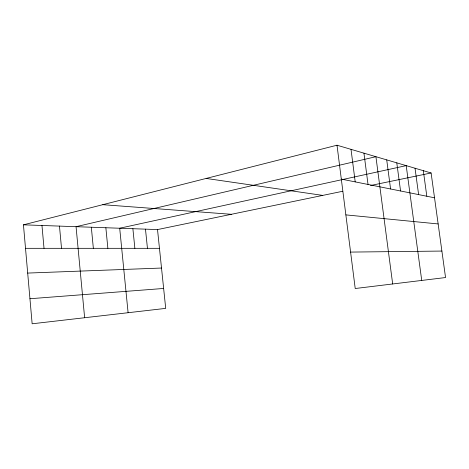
<?xml version="1.0" encoding="UTF-8"?>
<svg xmlns="http://www.w3.org/2000/svg" width="469" height="469" viewBox="0 0 469 469"><rect width="100%" height="100%" fill="white"/><g stroke="black" fill="none" stroke-linecap="round" stroke-linejoin="round"><path stroke-width="0.7" d="M23.45 224.827L157.514 229.576L165.709 308.379L32.144 323.786L23.45 224.827L337.006 145.214L431.105 172.979L445.55 277.548L355.221 288.517L337.006 145.214M157.514 229.576L342.757 191.258M370.545 185.507L431.105 172.979M29.946 298.73L163.64 288.464M27.689 273.075L161.512 268.039M350.589 252.088L441.892 251.062M25.514 248.324L159.46 248.318M102.781 204.683L231.375 214.298M345.864 214.884L438.146 223.942M206.149 178.437L322.725 195.397M341.315 179.099L434.534 197.795M423.314 170.681L426.819 196.247M415.03 168.236L418.618 194.606M421.731 280.439L406.201 165.633L119.695 228.233L128.101 312.717M396.786 162.854L400.561 190.983M386.714 159.882L390.583 188.978M392.676 283.968L375.915 156.699L76.054 226.691L84.631 317.73M363.95 153.164L368.024 184.452M351.017 149.347L355.209 181.884M145.478 229.148L147.448 248.318M132.885 228.702L134.867 248.318M105.859 227.746L107.87 248.318M91.326 227.231L93.354 248.318M59.469 226.099L61.521 248.324M41.964 225.483L44.022 248.324"/></g></svg>
